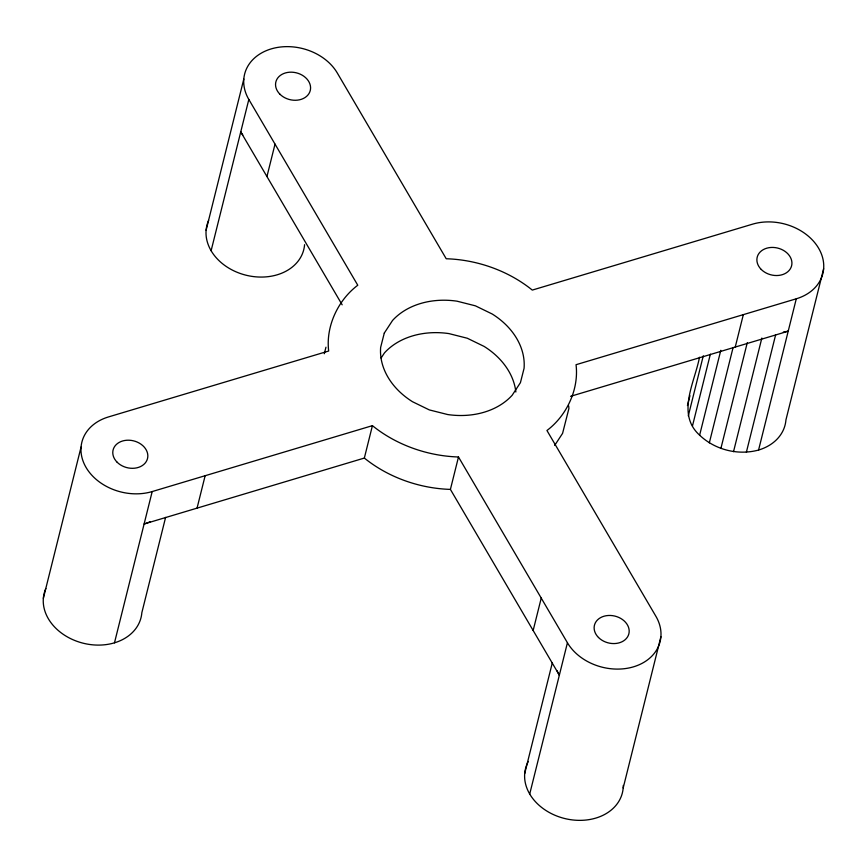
<?xml version="1.0" encoding="UTF-8"?>
<svg xmlns="http://www.w3.org/2000/svg" width="867" height="867" viewBox="0 0 867 867"><rect width="100%" height="100%" fill="white"/><g stroke="black" fill="none" stroke-linecap="round" stroke-linejoin="round"><path stroke-width="1.3" d="M43.35 598.328L81.064 447.069M206.097 230.297L243.811 79.027M211.115 250.726L248.829 99.456A49.928 38.852 14 0 1 271.176 48.91A49.928 38.852 14 0 1 337.285 72.98L446.223 258.756C477.034 259.699 508.279 270.667 532.295 290.087L752.523 224.174A49.928 38.852 14 0 1 818.632 248.244A49.928 38.852 14 0 1 796.285 298.79L758.571 450.049C738.034 455.641 715.058 449.865 699.626 435.191C676.13 413.949 694.792 382.228 699.496 357.226M114.477 642.826L152.191 491.567L372.42 425.654C396.436 445.074 427.68 456.031 458.491 456.985L567.43 642.75A49.928 38.852 14 0 0 633.539 666.821A49.928 38.852 14 0 0 655.886 616.274L546.947 430.509C566.704 415.618 579.058 389.467 576.046 364.704L796.285 298.79M165.608 517.371L141.841 612.709A49.928 38.852 14 0 1 83.026 643.173A49.928 38.852 14 0 1 45.843 588.498M266.938 176.543L275.023 144.128M197.058 508.127L205.143 475.712M150.284 521.663A49.928 38.852 14 0 1 144.106 523.982L364.346 458.058L372.42 425.654M557.102 670.755A49.928 38.852 14 0 0 559.345 675.165L450.406 489.4L458.491 456.985M533.151 630.504L541.236 598.089M524.698 773.592L552.377 662.572M529.715 794.02L567.43 642.75M688.3 415.878L703.289 355.795M692.462 425.979L710.366 354.148M699.626 435.191L720.791 350.301M623.189 787.973L660.903 636.703M709.325 442.864L733.092 347.526M735.249 347.049L743.333 314.634M720.889 448.488L747.267 342.693M733.525 451.674L761.855 338.043M746.379 452.206L775.683 334.662M823.65 268.672L785.936 419.931A49.928 38.852 14 0 1 758.571 450.049M324.301 353.747L325.959 347.201M687.444 405.55L689.948 395.72M381.09 358.049L384.482 352.869A72.698 56.583 14 0 1 448.889 333.589L467.291 338.238L484.122 346.421A72.698 56.583 14 0 1 515.854 392.003M554.674 445.432L562.585 433.359L568.915 408.476L568.698 405.951M570.562 396.338L788.201 331.205L783.324 332.061M450.406 489.4C419.595 488.446 388.362 477.489 364.346 458.058M248.829 99.456L357.768 285.232C338.011 300.123 325.656 326.263 328.669 351.027L108.429 416.951A49.928 38.852 14 0 0 86.082 467.497A49.928 38.852 14 0 0 152.191 491.567M342.162 304.816L240.744 131.871A49.928 38.852 14 0 0 242.814 135.068M304.588 244.678A49.928 38.852 14 0 1 245.773 275.142A49.928 38.852 14 0 1 208.6 220.467M623.286 785.415A49.928 38.852 14 0 1 564.374 818.437A49.928 38.852 14 0 1 528.328 761.464M384.287 333.08L380.646 347.396A72.698 56.583 14 0 0 412.508 401.724L429.338 409.918L447.74 414.556A72.698 56.583 14 0 0 512.148 395.276L520.428 382.65L524.069 368.334A72.698 56.583 14 0 0 492.207 314.006L475.376 305.823L456.974 301.174A72.698 56.583 14 0 0 392.556 320.454L384.287 333.08M117.143 462.23A17.73 13.796 14 0 0 146.913 460.301A17.73 13.796 14 0 0 126.864 440.241A17.73 13.796 14 0 0 117.143 462.23M279.9 94.189A17.73 13.796 14 0 0 309.66 92.27A17.73 13.796 14 0 0 289.621 72.21A17.73 13.796 14 0 0 279.9 94.189M598.49 637.483A17.73 13.796 14 0 0 628.261 635.565A17.73 13.796 14 0 0 608.211 615.494A17.73 13.796 14 0 0 598.49 637.483M761.248 269.453A17.73 13.796 14 0 0 791.007 267.524A17.73 13.796 14 0 0 770.969 247.463A17.73 13.796 14 0 0 761.248 269.453"/></g></svg>
